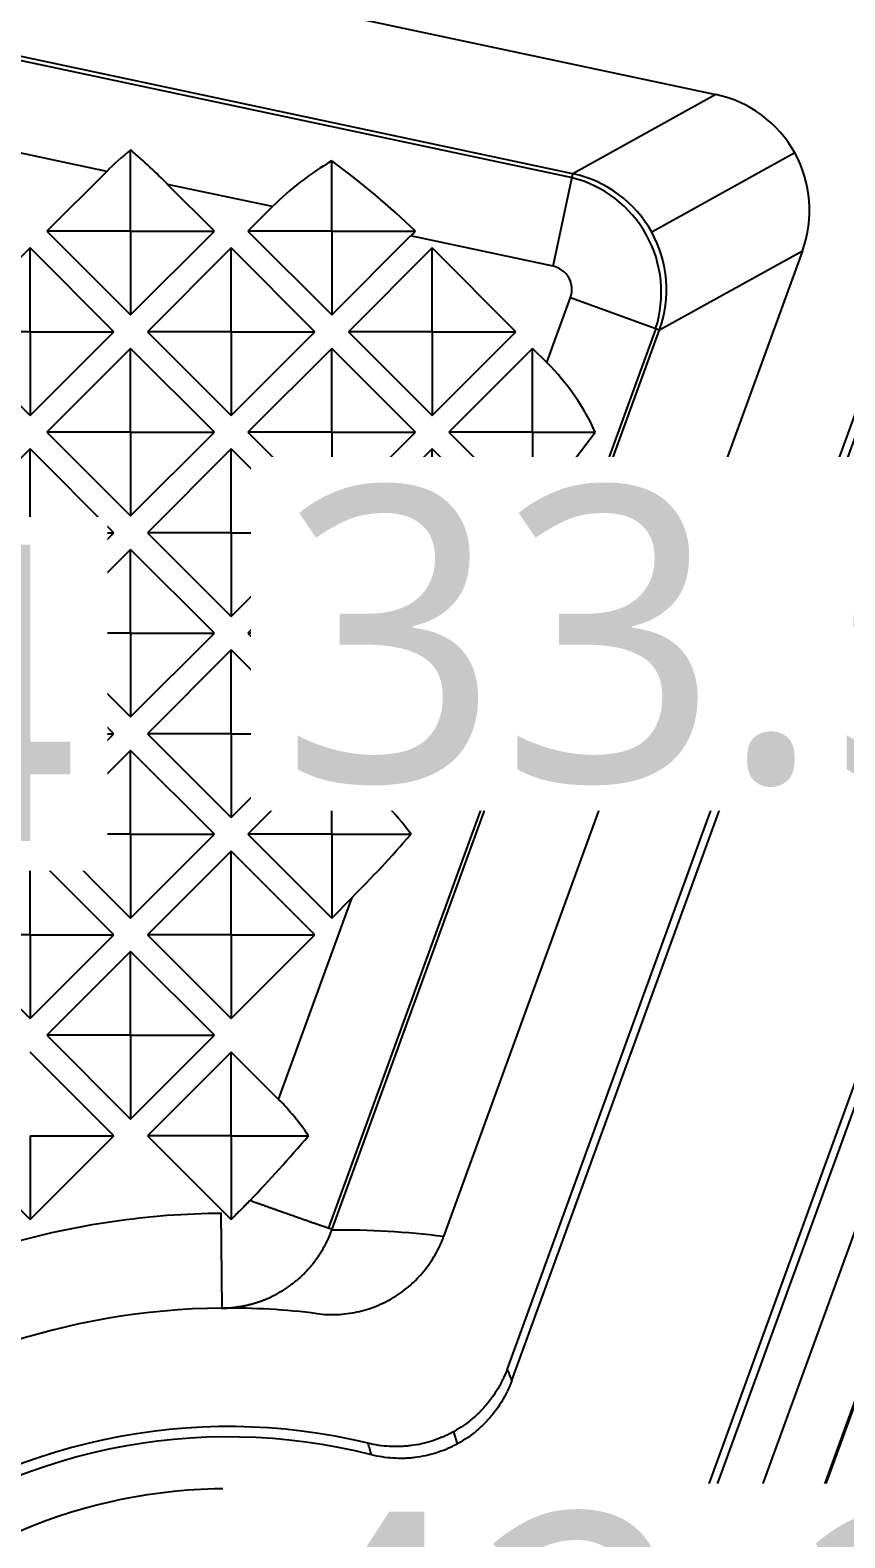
# Model space of a CAD drawing. Header units: millimetres. Extents: x 2519 to 3162, y 2051 to 2506.
# Drawn here: x 2858.78 to 2865.69, y 2238.41 to 2251.2 of the extents above; entities that cross this region are included whole.
import ezdxf
from ezdxf.lldxf.tags import DXFTag

# ---------------------------------------------------------------- set-up
doc = ezdxf.new("R2010")
doc.units = ezdxf.units.MM
doc.layers.add('20', color=7, linetype='Continuous', true_color=0xffffff)
doc.layers.add('dim', color=82, linetype='Continuous', lineweight=9)
doc.styles.add('Capful-A', font='')
doc.styles.get('Capful-A').set_extended_font_data('Microsoft YaHei')
tags = doc.linetypes.add('DASHED', pattern=[25.72, 12.86, -12.86]).pattern_tags.tags
tags[6:7] = [DXFTag(74, 4), DXFTag(75, 0), DXFTag(340, '0'), DXFTag(46, 0.0), DXFTag(50, 0.0), DXFTag(44, 0.0), DXFTag(45, 0.0)]
tags[4:5] = [DXFTag(74, 4), DXFTag(75, 0), DXFTag(340, '0'), DXFTag(46, 0.0), DXFTag(50, 0.0), DXFTag(44, 0.0), DXFTag(45, 0.0)]
doc.dimstyles.new('Capful-A-1.0', dxfattribs={"dimtxt": 2.5, "dimasz": 2.5, "dimexe": 1.5, "dimexo": 1, "dimgap": 1.5, "dimtad": 0, "dimdsep": 46, "dimtxsty": 'Capful-A', "dimcen": 0, "dimclrt": 2, "dimazin": 2, "dimtfac": 1, "dimtmove": 0, "dimatfit": 3, "dimfxl": 0, "dimtolj": 1, "dimtzin": 0, "dimarcsym": 0})

# ---------------------------------------------------------------- blocks, each defined once
blk = doc.blocks.new('*D126')
at = {"layer": 'Defpoints', "color": 0, "transparency": 16777216}
for p in [(2813.414, 2279.55), (2883.414, 2244.05), (2884.068, 2244.05)]:
    blk.add_point(p, dxfattribs=at)
at = {"layer": 'dim', "color": 0, "lineweight": -2, "transparency": 16777216}
blk.add_line((2884.414, 2244.05), (2884.068, 2244.05), dxfattribs=at)
at = {"layer": 'dim', "color": 2, "transparency": 16777216, "insert": (2891.836, 2244.05), "char_height": 2.5, "attachment_point": 5, "style": 'Capful-A', "bg_fill": 3, "box_fill_scale": 1.1, "bg_fill_color": 256, "bg_fill_true_color": 13158600, "bg_fill_transparency": 0}
blk.add_mtext('\\A1;35.5({\\fISOCPEUR|b0|i0|c134|p34;%%C}5)', dxfattribs=at)
blk = doc.blocks.new('*D127')
at = {"layer": 'Defpoints', "color": 0, "transparency": 16777216}
for p in [(2813.414, 2279.55), (2880.414, 2241.3), (2880.414, 2240.094)]:
    blk.add_point(p, dxfattribs=at)
at = {"layer": 'dim', "color": 0, "lineweight": -2, "transparency": 16777216}
blk.add_line((2880.414, 2240.3), (2880.414, 2240.094), dxfattribs=at)
at = {"layer": 'dim', "color": 2, "transparency": 16777216, "insert": (2880.414, 2236.836), "char_height": 2.5, "attachment_point": 5, "rotation": 90, "style": 'Capful-A', "bg_fill": 3, "box_fill_scale": 1.1, "bg_fill_color": 256, "bg_fill_true_color": 13158600, "bg_fill_transparency": 0}
blk.add_mtext('\\A1;67', dxfattribs=at)
blk = doc.blocks.new('*D128')
at = {"layer": 'Defpoints', "color": 0, "transparency": 16777216}
for p in [(2813.414, 2279.55), (2873.239, 2235.14), (2873.239, 2233.408)]:
    blk.add_point(p, dxfattribs=at)
at = {"layer": 'dim', "color": 0, "lineweight": -2, "transparency": 16777216}
blk.add_line((2873.239, 2234.14), (2873.239, 2233.408), dxfattribs=at)
at = {"layer": 'dim', "color": 2, "transparency": 16777216, "insert": (2873.239, 2227.896), "char_height": 2.5, "attachment_point": 5, "rotation": 90, "style": 'Capful-A', "bg_fill": 3, "box_fill_scale": 1.1, "bg_fill_color": 256, "bg_fill_true_color": 13158600, "bg_fill_transparency": 0}
blk.add_mtext('\\A1;59.83', dxfattribs=at)
blk = doc.blocks.new('*D129')
at = {"layer": 'Defpoints', "color": 0, "transparency": 16777216}
for p in [(2813.414, 2279.55), (2870.234, 2237.34), (2871.039, 2237.34)]:
    blk.add_point(p, dxfattribs=at)
at = {"layer": 'dim', "color": 0, "lineweight": -2, "transparency": 16777216}
blk.add_line((2870.039, 2237.34), (2870.234, 2237.34), dxfattribs=at)
at = {"layer": 'dim', "color": 2, "transparency": 16777216, "insert": (2864.826, 2237.34), "char_height": 2.5, "attachment_point": 5, "style": 'Capful-A', "bg_fill": 3, "box_fill_scale": 1.1, "bg_fill_color": 256, "bg_fill_true_color": 13158600, "bg_fill_transparency": 0}
blk.add_mtext('\\A1;42.21', dxfattribs=at)
blk = doc.blocks.new('*D130')
at = {"layer": 'Defpoints', "color": 0, "transparency": 16777216}
for p in [(2813.414, 2279.55), (2868.705, 2246.05), (2870.414, 2246.05)]:
    blk.add_point(p, dxfattribs=at)
at = {"layer": 'dim', "color": 0, "lineweight": -2, "transparency": 16777216}
blk.add_line((2869.414, 2246.05), (2868.705, 2246.05), dxfattribs=at)
at = {"layer": 'dim', "color": 2, "transparency": 16777216, "insert": (2864.133, 2246.05), "char_height": 2.5, "attachment_point": 5, "style": 'Capful-A', "bg_fill": 3, "box_fill_scale": 1.1, "bg_fill_color": 256, "bg_fill_true_color": 13158600, "bg_fill_transparency": 0}
blk.add_mtext('\\A1;33.5', dxfattribs=at)
blk = doc.blocks.new('*D131')
at = {"layer": 'Defpoints', "color": 0, "transparency": 16777216}
for p in [(2813.414, 2279.55), (2872.914, 2250.535), (2872.914, 2248.8)]:
    blk.add_point(p, dxfattribs=at)
at = {"layer": 'dim', "color": 0, "lineweight": -2, "transparency": 16777216}
blk.add_line((2872.914, 2249.8), (2872.914, 2250.535), dxfattribs=at)
at = {"layer": 'dim', "color": 2, "transparency": 16777216, "insert": (2872.914, 2255.081), "char_height": 2.5, "attachment_point": 5, "rotation": 90, "style": 'Capful-A', "bg_fill": 3, "box_fill_scale": 1.1, "bg_fill_color": 256, "bg_fill_true_color": 13158600, "bg_fill_transparency": 0}
blk.add_mtext('\\A1;59.5', dxfattribs=at)
blk = doc.blocks.new('*D174')
at = {"layer": 'Defpoints', "color": 0, "transparency": 16777216}
for p in [(2813.414, 2279.55), (2854.164, 2245.55), (2855.032, 2245.55)]:
    blk.add_point(p, dxfattribs=at)
at = {"layer": 'dim', "color": 0, "lineweight": -2, "transparency": 16777216}
blk.add_line((2854.663, 2245.55), (2855.032, 2245.55), dxfattribs=at)
at = {"layer": 'dim', "color": 2, "transparency": 16777216, "insert": (2857.323, 2245.55), "char_height": 2.5, "attachment_point": 5, "style": 'Capful-A', "bg_fill": 3, "box_fill_scale": 1.1, "bg_fill_color": 256, "bg_fill_true_color": 13158600, "bg_fill_transparency": 0}
blk.add_mtext('\\A1;34', dxfattribs=at)
blk = doc.blocks.new('*D194')
at = {"layer": 'Defpoints', "color": 0, "transparency": 16777216}
for p in [(2813.414, 2279.55), (2860.46, 2232.125), (2860.46, 2231.618)]:
    blk.add_point(p, dxfattribs=at)
at = {"layer": 'dim', "color": 0, "lineweight": -2, "transparency": 16777216}
blk.add_line((2860.46, 2231.625), (2860.46, 2231.618), dxfattribs=at)
at = {"layer": 'dim', "color": 2, "transparency": 16777216, "insert": (2860.46, 2226.976), "char_height": 2.5, "attachment_point": 5, "rotation": 90, "style": 'Capful-A', "bg_fill": 3, "box_fill_scale": 1.1, "bg_fill_color": 256, "bg_fill_true_color": 13158600, "bg_fill_transparency": 0}
blk.add_mtext('\\A1;47.05', dxfattribs=at)

msp = doc.modelspace()

# ---------------------------------------------------------------- linework, layer by layer
at = {"layer": '20', "color": 7, "linetype": 'Continuous'}
for p, q in [((2875.781, 2275.428), (2862.828, 2239.84)), ((2862.866, 2239.741), (2875.855, 2275.428)), ((2877.845, 2275.428), (2864.347, 2238.343)), ((2864.381, 2238.232), (2877.92, 2275.428)), ((2863.943, 2235.966), (2878.173, 2275.064)), ((2878.633, 2274.896), (2864.403, 2235.799)), ((2864.415, 2235.794), (2878.645, 2274.892)), ((2841.107, 2255.645), (2864.597, 2250.652)), ((2856.823, 2251.34), (2863.377, 2249.947)), ((2863.384, 2249.979), (2856.825, 2251.374)), ((2864.597, 2250.652), (2863.384, 2249.979)), ((2859.429, 2249.999), (2857.788, 2250.348)), ((2859.632, 2249.492), (2859.632, 2250.181)), ((2861.338, 2249.492), (2861.338, 2250.088)), ((2865.267, 2250.157), (2864.053, 2249.484)), ((2859.429, 2249.999), (2858.922, 2249.492)), ((2863.217, 2249.194), (2863.384, 2249.979)), ((2860.836, 2249.7), (2859.946, 2249.889)), ((2860.343, 2249.492), (2859.946, 2249.889)), ((2860.836, 2249.7), (2860.627, 2249.492)), ((2859.632, 2249.492), (2858.922, 2249.492)), ((2858.922, 2249.492), (2859.632, 2248.781)), ((2859.632, 2249.492), (2860.343, 2249.492)), ((2859.632, 2249.492), (2859.632, 2248.781)), ((2859.632, 2248.781), (2860.343, 2249.492)), ((2861.338, 2249.492), (2860.627, 2249.492)), ((2860.627, 2249.492), (2861.338, 2248.781)), ((2861.338, 2249.492), (2861.338, 2248.781)), ((2861.338, 2249.492), (2862.048, 2249.492)), ((2861.338, 2248.781), (2862.008, 2249.451)), ((2863.217, 2249.194), (2862.008, 2249.451)), ((2858.78, 2249.35), (2858.069, 2248.639)), ((2859.49, 2248.639), (2858.78, 2249.35)), ((2858.78, 2248.639), (2858.78, 2249.35)), ((2860.485, 2249.35), (2859.774, 2248.639)), ((2860.485, 2248.639), (2860.485, 2249.35)), ((2861.196, 2248.639), (2860.485, 2249.35)), ((2862.191, 2249.35), (2861.48, 2248.639)), ((2862.901, 2248.639), (2862.191, 2249.35)), ((2862.191, 2248.639), (2862.191, 2249.35)), ((2865.332, 2249.326), (2862.287, 2240.961)), ((2864.119, 2248.654), (2865.332, 2249.326)), ((2863.163, 2248.377), (2863.364, 2248.929)), ((2863.364, 2248.929), (2864.119, 2248.654)), ((2858.069, 2248.639), (2858.78, 2247.928)), ((2858.78, 2248.639), (2858.069, 2248.639)), ((2858.78, 2247.928), (2859.49, 2248.639)), ((2858.78, 2248.639), (2858.78, 2247.928)), ((2858.78, 2248.639), (2859.49, 2248.639)), ((2860.485, 2248.639), (2859.774, 2248.639)), ((2859.774, 2248.639), (2860.485, 2247.928)), ((2860.485, 2248.639), (2860.485, 2247.928)), ((2860.485, 2248.639), (2861.196, 2248.639)), ((2860.485, 2247.928), (2861.196, 2248.639)), ((2864.087, 2248.665), (2861.31, 2241.035)), ((2861.342, 2241.026), (2864.119, 2248.654)), ((2861.48, 2248.639), (2862.191, 2247.928)), ((2862.191, 2248.639), (2861.48, 2248.639)), ((2862.191, 2247.928), (2862.901, 2248.639)), ((2862.191, 2248.639), (2862.191, 2247.928)), ((2862.191, 2248.639), (2862.901, 2248.639)), ((2859.632, 2248.497), (2858.922, 2247.786)), ((2859.632, 2247.786), (2859.632, 2248.497)), ((2860.343, 2247.786), (2859.632, 2248.497)), ((2861.338, 2248.497), (2860.627, 2247.786)), ((2862.049, 2247.786), (2861.338, 2248.497)), ((2861.338, 2247.786), (2861.338, 2248.497)), ((2863.043, 2248.497), (2862.333, 2247.786)), ((2863.043, 2247.786), (2863.043, 2248.497)), ((2863.163, 2248.377), (2863.043, 2248.497)), ((2859.632, 2247.786), (2858.922, 2247.786)), ((2858.922, 2247.786), (2859.632, 2247.076)), ((2859.632, 2247.786), (2859.632, 2247.076)), ((2859.632, 2247.786), (2860.343, 2247.786)), ((2859.632, 2247.076), (2860.343, 2247.786)), ((2861.338, 2247.786), (2860.627, 2247.786)), ((2860.627, 2247.786), (2861.338, 2247.076)), ((2861.338, 2247.076), (2862.049, 2247.786)), ((2861.338, 2247.786), (2861.338, 2247.076)), ((2861.338, 2247.786), (2862.049, 2247.786)), ((2863.043, 2247.786), (2862.333, 2247.786)), ((2862.333, 2247.786), (2862.784, 2247.335)), ((2863.043, 2247.786), (2863.043, 2247.122)), ((2863.043, 2247.786), (2863.574, 2247.786)), ((2858.78, 2247.644), (2858.069, 2246.933)), ((2859.49, 2246.933), (2858.78, 2247.644)), ((2858.78, 2246.933), (2858.78, 2247.644)), ((2860.485, 2247.644), (2859.774, 2246.933)), ((2860.485, 2246.933), (2860.485, 2247.644)), ((2861.196, 2246.933), (2860.485, 2247.644)), ((2862.191, 2247.644), (2861.48, 2246.933)), ((2862.708, 2247.127), (2862.191, 2247.644)), ((2862.191, 2246.933), (2862.191, 2247.644)), ((2862.708, 2247.127), (2862.784, 2247.335)), ((2858.78, 2246.223), (2859.49, 2246.933)), ((2858.78, 2246.933), (2859.49, 2246.933)), ((2860.485, 2246.933), (2859.774, 2246.933)), ((2859.774, 2246.933), (2860.485, 2246.223)), ((2860.485, 2246.933), (2861.196, 2246.933)), ((2860.485, 2246.933), (2860.485, 2246.223)), ((2860.485, 2246.223), (2861.196, 2246.933)), ((2861.48, 2246.933), (2862.191, 2246.223)), ((2862.191, 2246.933), (2861.48, 2246.933)), ((2862.191, 2246.933), (2862.878, 2246.933)), ((2862.191, 2246.933), (2862.191, 2246.223)), ((2859.632, 2246.791), (2858.922, 2246.081)), ((2860.343, 2246.081), (2859.632, 2246.791)), ((2859.632, 2246.081), (2859.632, 2246.791)), ((2861.338, 2246.791), (2860.627, 2246.081)), ((2861.338, 2246.081), (2861.338, 2246.791)), ((2862.049, 2246.081), (2861.338, 2246.791)), ((2861.798, 2244.626), (2862.487, 2246.519)), ((2862.191, 2246.223), (2862.487, 2246.519)), ((2859.632, 2246.081), (2858.922, 2246.081)), ((2858.922, 2246.081), (2859.632, 2245.37)), ((2859.632, 2245.37), (2860.343, 2246.081)), ((2859.632, 2246.081), (2859.632, 2245.37)), ((2859.632, 2246.081), (2860.343, 2246.081)), ((2861.338, 2246.081), (2860.627, 2246.081)), ((2860.627, 2246.081), (2861.338, 2245.37)), ((2861.338, 2246.081), (2862.049, 2246.081)), ((2861.338, 2245.37), (2862.049, 2246.081)), ((2861.338, 2246.081), (2861.338, 2245.37)), ((2858.78, 2245.939), (2858.069, 2245.228)), ((2858.78, 2245.228), (2858.78, 2245.939)), ((2859.49, 2245.228), (2858.78, 2245.939)), ((2860.485, 2245.939), (2859.774, 2245.228)), ((2861.196, 2245.228), (2860.485, 2245.939)), ((2860.485, 2245.228), (2860.485, 2245.939)), ((2858.78, 2245.228), (2859.49, 2245.228)), ((2858.78, 2244.517), (2859.49, 2245.228)), ((2859.774, 2245.228), (2860.485, 2244.517)), ((2860.485, 2245.228), (2859.774, 2245.228)), ((2860.485, 2244.517), (2861.196, 2245.228)), ((2860.485, 2245.228), (2860.485, 2244.517)), ((2860.485, 2245.228), (2861.196, 2245.228)), ((2859.632, 2245.086), (2858.922, 2244.375)), ((2860.343, 2244.375), (2859.632, 2245.086)), ((2859.632, 2244.375), (2859.632, 2245.086)), ((2861.338, 2245.086), (2860.627, 2244.375)), ((2861.338, 2244.375), (2861.338, 2245.086)), ((2861.798, 2244.626), (2861.338, 2245.086)), ((2859.632, 2244.375), (2858.922, 2244.375)), ((2858.922, 2244.375), (2859.632, 2243.664)), ((2859.632, 2243.664), (2860.343, 2244.375)), ((2859.632, 2244.375), (2859.632, 2243.664)), ((2859.632, 2244.375), (2860.343, 2244.375)), ((2861.338, 2244.375), (2860.627, 2244.375)), ((2860.627, 2244.375), (2861.338, 2243.664)), ((2861.338, 2244.375), (2861.338, 2243.664)), ((2861.338, 2244.375), (2862.011, 2244.375)), ((2858.78, 2244.233), (2858.069, 2243.522)), ((2858.78, 2243.522), (2858.78, 2244.233)), ((2859.49, 2243.522), (2858.78, 2244.233)), ((2860.485, 2244.233), (2859.774, 2243.522)), ((2861.196, 2243.522), (2860.485, 2244.233)), ((2860.485, 2243.522), (2860.485, 2244.233)), ((2860.888, 2242.125), (2861.511, 2243.838)), ((2861.338, 2243.664), (2861.511, 2243.838)), ((2858.069, 2243.522), (2858.78, 2242.812)), ((2858.78, 2243.522), (2858.069, 2243.522)), ((2858.78, 2243.522), (2859.49, 2243.522)), ((2858.78, 2242.812), (2859.49, 2243.522)), ((2858.78, 2243.522), (2858.78, 2242.812)), ((2859.774, 2243.522), (2860.485, 2242.812)), ((2860.485, 2243.522), (2859.774, 2243.522)), ((2860.485, 2242.812), (2861.196, 2243.522)), ((2860.485, 2243.522), (2860.485, 2242.812)), ((2860.485, 2243.522), (2861.196, 2243.522)), ((2859.632, 2243.38), (2858.922, 2242.67)), ((2860.343, 2242.67), (2859.632, 2243.38)), ((2859.632, 2242.67), (2859.632, 2243.38)), ((2859.632, 2242.67), (2858.922, 2242.67)), ((2858.922, 2242.67), (2859.632, 2241.959)), ((2859.632, 2241.959), (2860.343, 2242.67)), ((2859.632, 2242.67), (2859.632, 2241.959)), ((2859.632, 2242.67), (2860.343, 2242.67)), ((2859.49, 2241.817), (2858.78, 2242.527)), ((2860.485, 2242.527), (2859.774, 2241.817)), ((2860.888, 2242.125), (2860.485, 2242.527)), ((2860.485, 2241.817), (2860.485, 2242.527)), ((2858.069, 2241.817), (2858.78, 2241.106)), ((2858.78, 2241.106), (2859.49, 2241.817)), ((2858.78, 2241.817), (2858.78, 2241.106)), ((2858.78, 2241.817), (2859.49, 2241.817)), ((2860.485, 2241.817), (2859.774, 2241.817)), ((2859.774, 2241.817), (2860.416, 2241.175)), ((2860.485, 2241.817), (2860.485, 2241.108)), ((2860.485, 2241.817), (2861.141, 2241.817)), ((2860.397, 2241.166), (2860.405, 2240.355)), ((2862.371, 2239.306), (2862.403, 2239.202))]:
    msp.add_line(p, q, dxfattribs=at)
at = {"layer": '20', "color": 8, "linetype": 'DASHED', "ltscale": 0.2}
msp.add_circle((2860.46, 2234.325), 4.5, dxfattribs=at)
at = {"layer": '20', "color": 7, "linetype": 'Continuous'}
for radius, start, end in [(6.834, 90.4429, 106.1072), (6.03, 90.5282, 163.3546), (6.03, 90.5303, 163.3546), (6.03, 82.8026, 90.5304), (5.025, 76.3382, 179.4502), (4.937, 75.7515, 180.0861)]:
    msp.add_arc((2860.46, 2234.325), radius, start, end, dxfattribs=at)
for centre, major_axis, ratio, start_param, end_param in [((2864.386, 2249.668), (0.881, 0.488), 0.997793, 5.429068, 7.137302), ((2859.898, 2249.899), (-0.79, -0.614), 0.38526, 4.749232, 5.026431), ((2859.224, 2250.043), (-1.248, 1.016), 0.229311, 4.291812, 4.569011), ((2861.304, 2249.6), (-0.79, -0.614), 0.38526, 4.38064, 5.026431), ((2861.39, 2249.582), (-1.248, 1.016), 0.229311, 4.351897, 4.937603), ((2863.128, 2248.971), (-0.881, -0.488), 0.997793, 2.325867, 3.957319), ((2863.175, 2248.997), (-0.487, 0.879), 0.998677, 3.858272, 5.566506), ((2861.539, 2249.55), (-0.79, -0.614), 0.38526, 1.884839, 1.944924), ((2863.175, 2248.997), (-0.176, -0.098), 0.997793, 2.287476, 3.99571), ((2863.012, 2247.96), (-0.568, 0.713), 0.429352, 4.149364, 4.96896), ((2862.812, 2247.413), (-1.356, -1.598), 0.174176, 1.536021, 1.950647), ((2862.936, 2247.752), (-0.568, 0.713), 0.429352, 1.827367, 2.232338), ((2862.556, 2246.71), (-0.568, 0.713), 0.429352, 4.684014, 4.96896), ((2862.812, 2247.413), (-1.356, -1.598), 0.174176, 1.131051, 1.415997), ((2861.646, 2244.209), (-0.568, 0.713), 0.429352, 4.604998, 4.96896), ((2861.836, 2244.732), (-1.356, -1.598), 0.174176, 1.131051, 1.495013), ((2860.736, 2241.708), (-0.568, 0.713), 0.429352, 4.527374, 4.96896), ((2860.86, 2242.05), (-1.356, -1.598), 0.174176, 1.212636, 1.572637), ((2861.404, 2233.982), (0, 7.035), 1, 6.157287, 6.292384)]:
    msp.add_ellipse(centre, major_axis=major_axis, ratio=ratio, start_param=start_param, end_param=end_param, dxfattribs=at)
for points, knots in [([(2860.045, 2220.078), (2860.936, 2220.054), (2861.825, 2220.054), (2863.598, 2220.106), (2864.481, 2220.158), (2866.243, 2220.315), (2867.121, 2220.421), (2868.872, 2220.69), (2869.745, 2220.853), (2870.831, 2221.095), (2871.049, 2221.145), (2871.483, 2221.25), (2871.699, 2221.304), (2872.345, 2221.471), (2872.773, 2221.59), (2874.046, 2221.967), (2874.882, 2222.248), (2876.529, 2222.866), (2877.34, 2223.203), (2878.935, 2223.936), (2879.719, 2224.332), (2881.262, 2225.181), (2882.021, 2225.634), (2882.952, 2226.239), (2883.231, 2226.423), (2883.507, 2226.611), (2883.691, 2226.737), (2883.782, 2226.801), (2884.239, 2227.121), (2884.599, 2227.383), (2885.662, 2228.186), (2886.349, 2228.743), (2887.681, 2229.9), (2888.326, 2230.499), (2889.578, 2231.737), (2890.185, 2232.376), (2891.361, 2233.692), (2891.931, 2234.368), (2892.759, 2235.409), (2893.03, 2235.761), (2893.364, 2236.206), (2893.431, 2236.295), (2893.563, 2236.474), (2893.761, 2236.743), (2893.955, 2237.014), (2894.597, 2237.918), (2895.088, 2238.651), (2896.032, 2240.136), (2896.484, 2240.887), (2897.351, 2242.405), (2897.767, 2243.172), (2898.563, 2244.723), (2898.945, 2245.505), (2899.675, 2247.085), (2900.024, 2247.883), (2900.692, 2249.491), (2901.33, 2251.113), (2902.2, 2253.584), (2902.986, 2256.093), (2903.515, 2258.003), (2903.788, 2259.072), (2903.896, 2259.501), (2903.949, 2259.716), (2904.106, 2260.36), (2904.206, 2260.79), (2904.499, 2262.082), (2904.861, 2263.807), (2905.169, 2265.54), (2905.451, 2267.275), (2905.579, 2268.144), (2905.808, 2269.886), (2905.909, 2270.759), (2906.085, 2272.508), (2906.159, 2273.384), (2906.279, 2275.139), (2906.325, 2276.019), (2906.387, 2277.782), (2906.404, 2278.665), (2906.404, 2279.55)], [0, 0, 0, 0, 0.03125, 0.03125, 0.0625, 0.0625, 0.09375, 0.09375, 0.125, 0.125, 0.132812, 0.132812, 0.140625, 0.140625, 0.15625, 0.15625, 0.1875, 0.1875, 0.21875, 0.21875, 0.25, 0.25, 0.28125, 0.28125, 0.289062, 0.292969, 0.292969, 0.296875, 0.296875, 0.3125, 0.3125, 0.34375, 0.34375, 0.375, 0.375, 0.40625, 0.40625, 0.4375, 0.4375, 0.453125, 0.453125, 0.457031, 0.457031, 0.460937, 0.46875, 0.46875, 0.5, 0.5, 0.53125, 0.53125, 0.5625, 0.5625, 0.59375, 0.59375, 0.625, 0.625, 0.65625, 0.6875, 0.71875, 0.75, 0.757812, 0.757812, 0.765625, 0.765625, 0.78125, 0.78125, 0.8125, 0.84375, 0.84375, 0.875, 0.875, 0.90625, 0.90625, 0.9375, 0.9375, 0.96875, 0.96875, 1, 1, 1, 1]), ([(2897.484, 2247.865), (2897.07, 2246.943), (2896.635, 2246.033), (2895.719, 2244.237), (2895.238, 2243.352), (2894.228, 2241.607), (2893.698, 2240.749), (2893.072, 2239.799), (2893.002, 2239.694), (2892.861, 2239.484), (2892.649, 2239.17), (2892.433, 2238.859), (2891.997, 2238.24), (2891.7, 2237.832), (2890.789, 2236.624), (2890.076, 2235.74), (2889.327, 2234.884), (2889.16, 2234.695), (2889.076, 2234.601), (2888.822, 2234.319), (2888.651, 2234.132), (2888.135, 2233.578), (2887.784, 2233.216), (2886.712, 2232.149), (2885.785, 2231.294), (2884.815, 2230.487), (2884.423, 2230.167), (2884.225, 2230.009), (2883.628, 2229.542), (2882.818, 2228.937), (2881.88, 2228.295), (2881.349, 2227.952), (2881.136, 2227.816), (2881.029, 2227.749), (2880.707, 2227.548), (2880.491, 2227.417), (2879.405, 2226.774), (2878.517, 2226.299), (2877.156, 2225.648), (2876.697, 2225.44), (2875.77, 2225.046), (2875.184, 2224.812), (2874.591, 2224.594), (2874.353, 2224.508), (2874.234, 2224.466), (2873.876, 2224.341), (2873.637, 2224.261), (2872.92, 2224.028), (2872.44, 2223.883), (2870.031, 2223.214), (2868.079, 2222.847), (2865.118, 2222.516), (2864.125, 2222.442), (2862.13, 2222.364), (2861.127, 2222.359), (2860.119, 2222.386)], [0, 0, 0, 0, 0.0625, 0.0625, 0.125, 0.125, 0.1875, 0.1875, 0.195313, 0.195313, 0.203125, 0.21875, 0.21875, 0.25, 0.25, 0.3125, 0.320312, 0.320312, 0.328125, 0.328125, 0.34375, 0.34375, 0.375, 0.375, 0.4375, 0.453125, 0.453125, 0.46875, 0.46875, 0.5, 0.53125, 0.539062, 0.539062, 0.546875, 0.546875, 0.5625, 0.5625, 0.625, 0.625, 0.65625, 0.65625, 0.6875, 0.695312, 0.695312, 0.703125, 0.703125, 0.71875, 0.71875, 0.75, 0.75, 0.875, 0.875, 0.9375, 0.9375, 1, 1, 1, 1]), ([(2898.372, 2247.467), (2897.948, 2246.523), (2897.502, 2245.591), (2896.564, 2243.753), (2896.071, 2242.847), (2895.035, 2241.062), (2894.492, 2240.183), (2893.779, 2239.104), (2893.634, 2238.889), (2893.342, 2238.462), (2893.195, 2238.25), (2892.747, 2237.617), (2892.443, 2237.2), (2891.508, 2235.965), (2890.777, 2235.061), (2890.009, 2234.187), (2889.837, 2233.993), (2889.751, 2233.896), (2889.491, 2233.608), (2889.316, 2233.418), (2888.786, 2232.852), (2888.427, 2232.481), (2887.327, 2231.391), (2886.377, 2230.518), (2885.382, 2229.693), (2884.98, 2229.367), (2884.777, 2229.205), (2884.165, 2228.728), (2883.335, 2228.11), (2882.374, 2227.454), (2881.83, 2227.104), (2881.611, 2226.966), (2881.502, 2226.897), (2881.172, 2226.692), (2880.95, 2226.558), (2879.838, 2225.901), (2878.928, 2225.416), (2877.534, 2224.751), (2877.064, 2224.539), (2876.115, 2224.136), (2875.515, 2223.897), (2874.908, 2223.674), (2874.664, 2223.586), (2874.542, 2223.543), (2874.176, 2223.415), (2873.932, 2223.333), (2873.197, 2223.095), (2872.706, 2222.947), (2870.24, 2222.262), (2868.242, 2221.886), (2865.21, 2221.547), (2864.194, 2221.471), (2862.151, 2221.391), (2861.125, 2221.385), (2860.093, 2221.413)], [0, 0, 0, 0, 0.0625, 0.0625, 0.125, 0.125, 0.1875, 0.1875, 0.203125, 0.203125, 0.21875, 0.21875, 0.25, 0.25, 0.3125, 0.320312, 0.320312, 0.328125, 0.328125, 0.34375, 0.34375, 0.375, 0.375, 0.4375, 0.453125, 0.453125, 0.46875, 0.46875, 0.5, 0.53125, 0.539063, 0.539063, 0.546875, 0.546875, 0.5625, 0.5625, 0.625, 0.625, 0.65625, 0.65625, 0.6875, 0.695313, 0.695313, 0.703125, 0.703125, 0.71875, 0.71875, 0.75, 0.75, 0.875, 0.875, 0.9375, 0.9375, 1, 1, 1, 1]), ([(2859.992, 2218.069), (2869.063, 2217.822), (2884.503, 2222.305), (2894.817, 2233.922), (2898.817, 2240.911), (2899.169, 2241.552)], [0, 0, 0, 0, 0.473227, 0.952165, 1, 1, 1, 1]), ([(2860.646, 2241.269), (2860.654, 2241.266), (2860.672, 2241.259), (2860.698, 2241.25), (2860.723, 2241.241), (2860.749, 2241.232), (2860.774, 2241.223), (2860.799, 2241.214), (2860.824, 2241.205), (2860.849, 2241.197), (2860.873, 2241.188), (2860.897, 2241.179), (2860.921, 2241.171), (2860.944, 2241.163), (2860.967, 2241.155), (2860.989, 2241.147), (2861.011, 2241.139), (2861.032, 2241.132), (2861.053, 2241.124), (2861.073, 2241.117), (2861.093, 2241.11), (2861.112, 2241.104), (2861.127, 2241.098), (2861.14, 2241.094), (2861.149, 2241.091), (2861.158, 2241.088), (2861.167, 2241.084), (2861.175, 2241.081), (2861.184, 2241.078), (2861.192, 2241.076), (2861.2, 2241.073), (2861.208, 2241.07), (2861.216, 2241.067), (2861.223, 2241.065), (2861.231, 2241.062), (2861.238, 2241.06), (2861.245, 2241.057), (2861.251, 2241.055), (2861.258, 2241.053), (2861.264, 2241.051), (2861.27, 2241.049), (2861.276, 2241.047), (2861.281, 2241.045), (2861.286, 2241.043), (2861.291, 2241.042), (2861.296, 2241.04), (2861.301, 2241.038), (2861.305, 2241.037), (2861.31, 2241.036), (2861.313, 2241.034), (2861.317, 2241.033), (2861.321, 2241.032), (2861.324, 2241.031), (2861.327, 2241.03), (2861.329, 2241.029), (2861.332, 2241.028), (2861.334, 2241.028), (2861.336, 2241.027), (2861.338, 2241.027), (2861.339, 2241.026), (2861.341, 2241.026), (2861.342, 2241.026), (2861.342, 2241.026), (2861.342, 2241.026)], [0, 0, 0, 0, 0.023809, 0.047617, 0.071426, 0.095235, 0.119044, 0.142852, 0.166661, 0.19047, 0.214279, 0.238088, 0.261896, 0.285705, 0.309514, 0.333323, 0.357132, 0.380941, 0.40475, 0.428559, 0.452368, 0.476177, 0.499986, 0.512486, 0.524986, 0.537486, 0.549987, 0.562487, 0.574987, 0.587488, 0.599988, 0.612488, 0.624988, 0.637489, 0.649989, 0.662489, 0.67499, 0.68749, 0.69999, 0.712491, 0.724991, 0.737491, 0.749992, 0.762492, 0.774993, 0.787493, 0.799993, 0.812494, 0.824994, 0.837494, 0.849995, 0.862495, 0.874996, 0.887496, 0.899996, 0.912497, 0.924997, 0.937498, 0.949998, 0.962499, 0.974999, 0.9875, 1, 1, 1, 1]), ([(2860.404, 2240.355), (2860.415, 2240.355), (2860.436, 2240.355), (2860.468, 2240.357), (2860.499, 2240.36), (2860.529, 2240.364), (2860.558, 2240.368), (2860.587, 2240.373), (2860.615, 2240.379), (2860.643, 2240.386), (2860.669, 2240.393), (2860.695, 2240.4), (2860.72, 2240.409), (2860.744, 2240.417), (2860.768, 2240.426), (2860.79, 2240.436), (2860.812, 2240.445), (2860.834, 2240.455), (2860.854, 2240.466), (2860.874, 2240.476), (2860.893, 2240.487), (2860.911, 2240.497), (2860.929, 2240.508), (2860.945, 2240.519), (2860.962, 2240.53), (2860.977, 2240.54), (2860.992, 2240.551), (2861.006, 2240.562), (2861.019, 2240.572), (2861.032, 2240.583), (2861.045, 2240.593), (2861.056, 2240.603), (2861.067, 2240.613), (2861.078, 2240.622), (2861.088, 2240.632), (2861.098, 2240.642), (2861.109, 2240.652), (2861.119, 2240.663), (2861.129, 2240.673), (2861.139, 2240.684), (2861.148, 2240.695), (2861.158, 2240.706), (2861.168, 2240.717), (2861.177, 2240.729), (2861.186, 2240.74), (2861.195, 2240.752), (2861.204, 2240.764), (2861.213, 2240.776), (2861.221, 2240.788), (2861.23, 2240.8), (2861.238, 2240.813), (2861.246, 2240.826), (2861.254, 2240.838), (2861.262, 2240.851), (2861.269, 2240.864), (2861.276, 2240.877), (2861.284, 2240.891), (2861.29, 2240.904), (2861.297, 2240.918), (2861.304, 2240.932), (2861.31, 2240.945), (2861.316, 2240.959), (2861.322, 2240.973), (2861.328, 2240.988), (2861.334, 2241.002), (2861.337, 2241.012), (2861.339, 2241.016)], [0, 0, 0, 0, 0.026368, 0.052261, 0.077681, 0.102626, 0.127098, 0.151095, 0.174619, 0.197668, 0.220243, 0.242343, 0.26397, 0.285122, 0.305801, 0.326005, 0.345735, 0.36499, 0.383772, 0.402079, 0.419912, 0.437272, 0.454157, 0.470567, 0.486504, 0.501967, 0.516956, 0.53147, 0.545511, 0.559078, 0.572171, 0.584789, 0.596934, 0.608605, 0.619802, 0.631706, 0.643633, 0.655584, 0.667559, 0.679559, 0.691582, 0.70363, 0.715701, 0.727797, 0.739917, 0.752061, 0.764229, 0.776421, 0.788637, 0.800877, 0.813141, 0.82543, 0.837742, 0.850079, 0.86244, 0.874824, 0.887233, 0.899666, 0.912124, 0.924605, 0.93711, 0.94964, 0.962194, 0.974772, 0.987374, 1, 1, 1, 1]), ([(2861.216, 2240.308), (2861.272, 2240.3), (2861.329, 2240.298), (2861.441, 2240.303), (2861.497, 2240.31), (2861.608, 2240.334), (2861.662, 2240.35), (2861.767, 2240.392), (2861.817, 2240.417), (2861.915, 2240.476), (2861.96, 2240.51), (2862.045, 2240.584), (2862.084, 2240.624), (2862.156, 2240.712), (2862.22, 2240.805), (2862.268, 2240.907), (2862.287, 2240.961)], [0, 0, 0, 0, 0.125, 0.125, 0.25, 0.25, 0.375, 0.375, 0.5, 0.5, 0.625, 0.625, 0.75, 0.75, 0.875, 1, 1, 1, 1]), ([(2862.828, 2239.84), (2862.817, 2239.812), (2862.806, 2239.783), (2862.786, 2239.741), (2862.779, 2239.728), (2862.765, 2239.7), (2862.757, 2239.687), (2862.718, 2239.621), (2862.683, 2239.572), (2862.633, 2239.514), (2862.623, 2239.503), (2862.602, 2239.481), (2862.591, 2239.47), (2862.557, 2239.438), (2862.534, 2239.418), (2862.463, 2239.361), (2862.412, 2239.327), (2862.345, 2239.291), (2862.331, 2239.284), (2862.303, 2239.271), (2862.289, 2239.265), (2862.247, 2239.247), (2862.218, 2239.236), (2862.131, 2239.208), (2862.072, 2239.195), (2861.996, 2239.186), (2861.981, 2239.184), (2861.95, 2239.182), (2861.935, 2239.181), (2861.889, 2239.179), (2861.858, 2239.179), (2861.767, 2239.184), (2861.707, 2239.193), (2861.647, 2239.208)], [0, 0, 0, 0, 0.0625, 0.0625, 0.09375, 0.09375, 0.125, 0.125, 0.25, 0.25, 0.28125, 0.28125, 0.3125, 0.3125, 0.375, 0.375, 0.5, 0.5, 0.53125, 0.53125, 0.5625, 0.5625, 0.625, 0.625, 0.75, 0.75, 0.78125, 0.78125, 0.8125, 0.8125, 0.875, 0.875, 1, 1, 1, 1]), ([(2862.866, 2239.741), (2862.86, 2239.757), (2862.854, 2239.774), (2862.841, 2239.807), (2862.834, 2239.824), (2862.828, 2239.84)], [0, 0, 0, 0, 0.495432, 0.495432, 1, 1, 1, 1]), ([(2862.866, 2239.741), (2862.856, 2239.711), (2862.844, 2239.683), (2862.824, 2239.641), (2862.817, 2239.627), (2862.802, 2239.599), (2862.795, 2239.586), (2862.756, 2239.52), (2862.72, 2239.47), (2862.659, 2239.401), (2862.638, 2239.378), (2862.593, 2239.336), (2862.57, 2239.315), (2862.498, 2239.258), (2862.446, 2239.225), (2862.378, 2239.189), (2862.365, 2239.182), (2862.337, 2239.169), (2862.322, 2239.162), (2862.28, 2239.145), (2862.251, 2239.134), (2862.163, 2239.107), (2862.103, 2239.094), (2862.026, 2239.085), (2862.011, 2239.083), (2861.98, 2239.081), (2861.965, 2239.08), (2861.919, 2239.079), (2861.888, 2239.08), (2861.796, 2239.086), (2861.736, 2239.095), (2861.675, 2239.11)], [0, 0, 0, 0, 0.0625, 0.0625, 0.09375, 0.09375, 0.125, 0.125, 0.25, 0.25, 0.3125, 0.3125, 0.375, 0.375, 0.5, 0.5, 0.53125, 0.53125, 0.5625, 0.5625, 0.625, 0.625, 0.75, 0.75, 0.78125, 0.78125, 0.8125, 0.8125, 0.875, 0.875, 1, 1, 1, 1])]:
    msp.add_open_spline(points, degree=3, knots=knots, dxfattribs=at)
for points in [[(2900.774, 2250.721), (2900.223, 2249.276), (2899.086, 2246.581), (2897.374, 2243.144), (2895.637, 2240.135), (2893.865, 2237.456), (2891.991, 2234.974), (2889.955, 2232.621), (2887.728, 2230.396), (2885.325, 2228.344), (2882.81, 2226.531), (2880.181, 2224.945), (2877.245, 2223.5), (2873.798, 2222.194), (2869.79, 2221.149), (2865.266, 2220.497), (2861.862, 2220.392), (2860.066, 2220.441)], [(2860.485, 2241.108), (2860.512, 2241.134), (2860.566, 2241.188), (2860.619, 2241.242), (2860.646, 2241.269)], [(2860.416, 2241.175), (2860.439, 2241.152), (2860.462, 2241.13), (2860.485, 2241.108)], [(2861.339, 2241.016), (2861.34, 2241.02), (2861.341, 2241.023), (2861.342, 2241.026)], [(2861.675, 2239.11), (2861.666, 2239.143), (2861.657, 2239.176), (2861.647, 2239.208)]]:
    msp.add_open_spline(points, degree=3, dxfattribs=at)

# ---------------------------------------------------------------- next in the draw order: dimensions: what is measured, and where the dimension line sits
at = {"layer": 'dim'}
dim = msp.add_ordinate_dim(feature_location=(2883.414, 2244.05), offset=(0.654, 0), dtype=0, origin=(2813.414, 2279.55), text='<>({\\fISOCPEUR|b0|i0|c134|p34;%%C}5)', dimstyle='Capful-A-1.0', dxfattribs=at)
dim.commit()
dim.dimension.update_dxf_attribs({"geometry": '*D126', "text_midpoint": (2891.836, 2244.05)})

# ---------------------------------------------------------------- next in the draw order: dimensions: what is measured, and where the dimension line sits
dim = msp.add_ordinate_dim(feature_location=(2880.414, 2241.3), offset=(0, -1.206), dtype=1, origin=(2813.414, 2279.55), dimstyle='Capful-A-1.0', dxfattribs=at)
dim.commit()
dim.dimension.update_dxf_attribs({"geometry": '*D127', "text_midpoint": (2880.414, 2236.836)})

# ---------------------------------------------------------------- next in the draw order: dimensions: what is measured, and where the dimension line sits
dim = msp.add_ordinate_dim(feature_location=(2873.238741392, 2235.140093588), offset=(0, -1.732499653), dtype=1, origin=(2813.413741392, 2279.550093588), dimstyle='Capful-A-1.0', dxfattribs=at)
dim.commit()
dim.dimension.update_dxf_attribs({"geometry": '*D128', "text_midpoint": (2873.238741392, 2227.89613493)})

# ---------------------------------------------------------------- next in the draw order: dimensions: what is measured, and where the dimension line sits
dim = msp.add_ordinate_dim(feature_location=(2871.039, 2237.34), offset=(-0.805, 0), dtype=0, origin=(2813.414, 2279.55), dimstyle='Capful-A-1.0', dxfattribs=at)
dim.commit()
dim.dimension.update_dxf_attribs({"geometry": '*D129', "text_midpoint": (2864.826, 2237.34)})

# ---------------------------------------------------------------- next in the draw order: dimensions: what is measured, and where the dimension line sits
dim = msp.add_ordinate_dim(feature_location=(2870.414, 2246.05), offset=(-1.709, 0), dtype=0, origin=(2813.414, 2279.55), dimstyle='Capful-A-1.0', dxfattribs=at)
dim.commit()
dim.dimension.update_dxf_attribs({"geometry": '*D130', "text_midpoint": (2864.133, 2246.05)})

# ---------------------------------------------------------------- next in the draw order: dimensions: what is measured, and where the dimension line sits
dim = msp.add_ordinate_dim(feature_location=(2872.914, 2248.8), offset=(0, 1.735), dtype=1, origin=(2813.414, 2279.55), dimstyle='Capful-A-1.0', dxfattribs=at)
dim.commit()
dim.dimension.update_dxf_attribs({"geometry": '*D131', "text_midpoint": (2872.914, 2255.081)})

# ---------------------------------------------------------------- next in the draw order: dimensions: what is measured, and where the dimension line sits
dim = msp.add_ordinate_dim(feature_location=(2854.164, 2245.55), offset=(0.868, 0), dtype=0, origin=(2813.414, 2279.55), dimstyle='Capful-A-1.0', override={"dimasz": 2, "dimexe": 0.49975, "dimexo": 0.49975, "dimgap": 0.49975}, dxfattribs=at)
dim.commit()
dim.dimension.update_dxf_attribs({"geometry": '*D174', "text_midpoint": (2857.323, 2245.55)})

# ---------------------------------------------------------------- next in the draw order: dimensions: what is measured, and where the dimension line sits
dim = msp.add_ordinate_dim(feature_location=(2860.46, 2232.125), offset=(0, -0.507), dtype=1, origin=(2813.414, 2279.55), dimstyle='Capful-A-1.0', override={"dimasz": 2, "dimexe": 0.49975, "dimexo": 0.49975, "dimgap": 0.49975}, dxfattribs=at)
dim.commit()
dim.dimension.update_dxf_attribs({"geometry": '*D194', "text_midpoint": (2860.46, 2226.976)})

doc.saveas('drawing.dxf')
